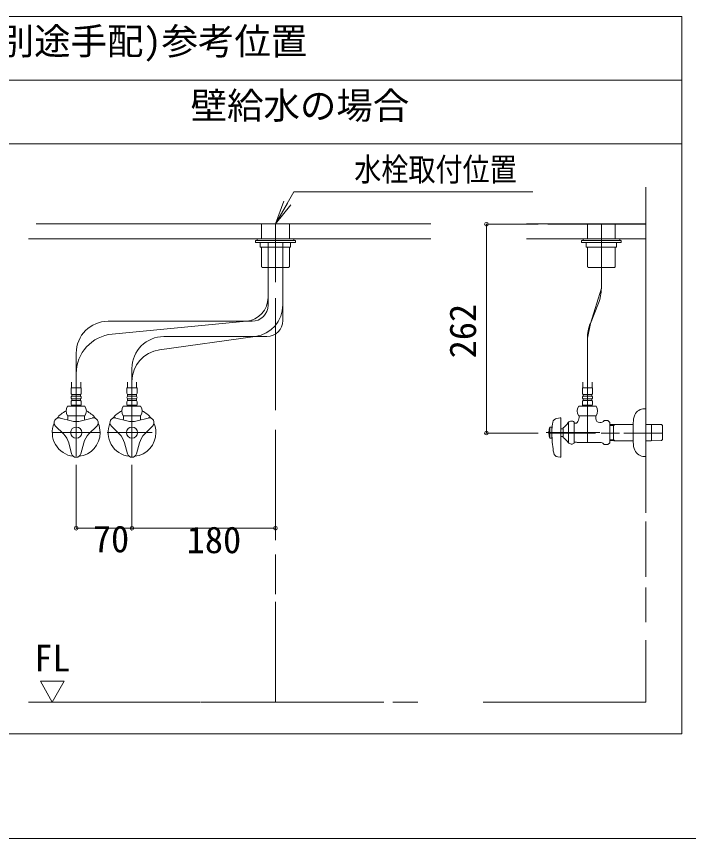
# Model space of a CAD drawing. Units: millimetres, scale not verified. Extents: x -1042 to 1028, y -687 to 676.
# Drawn here: x -663.8 to -294.8, y -687.1 to -235.9 of the extents above; entities that cross this region are included whole.
import ezdxf
from ezdxf.enums import TextEntityAlignment as Align

# ---------------------------------------------------------------- set-up
doc = ezdxf.new("R2010")
doc.units = ezdxf.units.MM
doc.header["$LTSCALE"] = 5
doc.header["$PDMODE"] = 32
doc.header["$PDSIZE"] = 2
doc.layers.add('F-0', color=7, linetype='Continuous', lineweight=15)
doc.styles.add('ＭＳ ゴシック', font='')
doc.styles.get('ＭＳ ゴシック').set_extended_font_data('MS Gothic')

msp = doc.modelspace()

# ---------------------------------------------------------------- linework, layer by layer
at = {"layer": 'F-0'}
for p, q in [((-1042.218, -235.895), (-298.468, -235.895)), ((-1042.218, -270.895), (-298.468, -270.895)), ((-670.343, -305.895), (-298.468, -305.895)), ((-521.593, -349.645), (-511.49, -332.145)), ((-511.49, -332.145), (-380.24, -332.145)), ((-318.156, -329.52), (-318.156, -349.92)), ((-318.156, -329.52), (-318.156, -393.739)), ((-521.593, -349.645), (-516.925, -337.185)), ((-521.593, -349.645), (-515.031, -338.278)), ((-521.593, -349.645), (-513.136, -339.372)), ((-652.946, -349.645), (-436.281, -349.645)), ((-436.281, -349.645), (-652.257, -349.645)), ((-529.25, -349.645), (-529.25, -357.957)), ((-521.593, -349.669), (-521.593, -381.682)), ((-513.937, -357.957), (-513.937, -349.645)), ((-405.742, -349.92), (-405.742, -464.522)), ((-405.742, -349.92), (-377.412, -349.92)), ((-370.823, -349.92), (-372.001, -349.92)), ((-318.156, -349.92), (-370.823, -349.92)), ((-350.312, -357.957), (-350.312, -349.645)), ((-342.656, -385.071), (-342.656, -349.645)), ((-335, -349.645), (-335, -357.957)), ((-318.156, -349.92), (-318.156, -374.763)), ((-657.218, -357.957), (-648.462, -357.957)), ((-436.281, -357.957), (-652.356, -357.957)), ((-532.531, -358.832), (-532.531, -359.926)), ((-510.656, -358.832), (-532.531, -358.832)), ((-532.531, -359.926), (-510.656, -359.926)), ((-531.656, -357.957), (-511.531, -357.957)), ((-531.656, -358.832), (-531.656, -357.957)), ((-511.531, -358.832), (-531.656, -358.832)), ((-513.281, -359.926), (-529.906, -359.926)), ((-529.906, -359.926), (-529.906, -362.551)), ((-525.665, -390.113), (-525.665, -359.812)), ((-517.522, -394.225), (-517.522, -359.966)), ((-513.281, -362.551), (-513.281, -359.926)), ((-511.531, -357.957), (-511.531, -358.832)), ((-510.656, -359.926), (-510.656, -358.832)), ((-510.656, -359.489), (-510.656, -359.926)), ((-383.781, -357.957), (-371.028, -357.957)), ((-318.156, -357.957), (-372.009, -357.957)), ((-371.776, -357.957), (-318.156, -357.957)), ((-353.593, -359.926), (-353.593, -358.832)), ((-353.593, -358.832), (-331.718, -358.832)), ((-353.593, -359.489), (-353.593, -359.926)), ((-331.718, -359.926), (-353.593, -359.926)), ((-352.718, -357.957), (-352.718, -358.832)), ((-332.593, -357.957), (-352.718, -357.957)), ((-352.718, -358.832), (-332.593, -358.832)), ((-350.968, -359.926), (-334.343, -359.926)), ((-350.968, -362.551), (-350.968, -359.926)), ((-334.343, -359.926), (-334.343, -362.551)), ((-332.593, -358.832), (-332.593, -357.957)), ((-331.718, -358.832), (-331.718, -359.926)), ((-529.906, -362.551), (-513.281, -362.551)), ((-529.25, -362.551), (-529.25, -373.226)), ((-525.665, -390.113), (-525.665, -362.551)), ((-517.522, -394.225), (-517.522, -362.551)), ((-513.937, -373.226), (-513.937, -362.551)), ((-334.343, -362.551), (-350.968, -362.551)), ((-350.312, -373.226), (-350.312, -362.551)), ((-335, -362.551), (-335, -373.226)), ((-528.921, -373.554), (-529.25, -373.226)), ((-528.812, -373.664), (-528.921, -373.554)), ((-528.812, -373.664), (-514.768, -373.664)), ((-514.768, -373.664), (-514.375, -373.664)), ((-514.265, -373.554), (-514.375, -373.664)), ((-513.937, -373.226), (-514.265, -373.554)), ((-350.312, -373.226), (-349.984, -373.554)), ((-349.984, -373.554), (-349.875, -373.664)), ((-349.481, -373.664), (-349.875, -373.664)), ((-335.437, -373.664), (-349.481, -373.664)), ((-335.437, -373.664), (-335.328, -373.554)), ((-335.328, -373.554), (-335, -373.226)), ((-525.665, -394.429), (-525.665, -390.113)), ((-521.593, -390.535), (-521.593, -452.015)), ((-318.156, -388.857), (-318.156, -405.835)), ((-517.522, -402.811), (-517.522, -394.225)), ((-344.245, -393.256), (-348.715, -404.336)), ((-613.468, -403.179), (-537.544, -403.179)), ((-611.169, -410.198), (-537.544, -403.179)), ((-534.415, -403.179), (-537.544, -403.179)), ((-318.156, -401.566), (-318.156, -418.169)), ((-585.233, -418.813), (-532.632, -411.561)), ((-582.843, -411.561), (-532.632, -411.561)), ((-526.272, -411.561), (-532.632, -411.561)), ((-350.304, -412.521), (-350.304, -469.739)), ((-318.156, -411.291), (-318.156, -503.413)), ((-630.968, -420.679), (-630.968, -431.974)), ((-318.156, -427.42), (-318.156, -508.37)), ((-630.968, -431.974), (-630.968, -477.299)), ((-630.968, -431.974), (-630.968, -477.299)), ((-600.343, -429.061), (-600.343, -436.149)), ((-633.478, -436.616), (-633.479, -439.639)), ((-628.448, -439.639), (-628.447, -436.616)), ((-602.853, -436.616), (-602.854, -439.639)), ((-600.343, -436.149), (-600.343, -477.832)), ((-600.343, -436.149), (-600.343, -477.832)), ((-597.823, -439.639), (-597.822, -436.616)), ((-352.824, -439.639), (-352.825, -436.616)), ((-347.795, -436.616), (-347.794, -439.639)), ((-628.168, -439.639), (-633.768, -439.639)), ((-633.768, -439.639), (-633.768, -442.592)), ((-628.168, -442.592), (-628.168, -439.639)), ((-597.543, -439.639), (-603.143, -439.639)), ((-603.143, -439.639), (-603.143, -442.592)), ((-597.543, -442.592), (-597.543, -439.639)), ((-353.104, -439.639), (-347.504, -439.639)), ((-353.104, -442.592), (-353.104, -439.639)), ((-347.504, -439.639), (-347.504, -442.592)), ((-633.375, -443.357), (-628.562, -443.357)), ((-633.375, -444.232), (-633.375, -443.357)), ((-628.562, -444.232), (-633.375, -444.232)), ((-633.375, -445.764), (-628.562, -445.764)), ((-633.375, -446.639), (-633.375, -445.764)), ((-628.562, -446.639), (-633.375, -446.639)), ((-628.562, -443.357), (-628.562, -444.232)), ((-628.562, -445.764), (-628.562, -446.639)), ((-602.75, -443.357), (-597.937, -443.357)), ((-602.75, -444.232), (-602.75, -443.357)), ((-597.937, -444.232), (-602.75, -444.232)), ((-602.75, -445.764), (-597.937, -445.764)), ((-602.75, -446.639), (-602.75, -445.764)), ((-597.937, -446.639), (-602.75, -446.639)), ((-597.937, -443.357), (-597.937, -444.232)), ((-597.937, -445.764), (-597.937, -446.639)), ((-347.898, -443.357), (-352.711, -443.357)), ((-352.711, -443.357), (-352.711, -444.232)), ((-352.711, -444.232), (-347.898, -444.232)), ((-347.898, -445.764), (-352.711, -445.764)), ((-352.711, -445.764), (-352.711, -446.639)), ((-352.711, -446.639), (-347.898, -446.639)), ((-347.898, -444.232), (-347.898, -443.357)), ((-347.898, -446.639), (-347.898, -445.764)), ((-635.724, -449.701), (-626.213, -449.701)), ((-633.768, -447.404), (-633.768, -448.826)), ((-633.331, -449.264), (-628.606, -449.264)), ((-628.168, -448.826), (-628.168, -447.404)), ((-605.099, -449.701), (-595.588, -449.701)), ((-603.143, -447.404), (-603.143, -448.826)), ((-602.706, -449.264), (-597.981, -449.264)), ((-597.543, -448.826), (-597.543, -447.404)), ((-345.549, -449.701), (-355.06, -449.701)), ((-353.104, -448.826), (-353.104, -447.404)), ((-347.942, -449.264), (-352.667, -449.264)), ((-347.504, -447.404), (-347.504, -448.826)), ((-318.156, -451.145), (-319.031, -451.145)), ((-318.156, -451.145), (-318.156, -477.264)), ((-626.213, -455.082), (-635.724, -455.082)), ((-635.562, -455.082), (-635.562, -455.963)), ((-635.562, -455.082), (-635.054, -455.082)), ((-635.054, -455.082), (-626.883, -455.082)), ((-626.883, -455.082), (-626.375, -455.082)), ((-626.375, -455.082), (-626.375, -455.963)), ((-595.588, -455.082), (-605.099, -455.082)), ((-604.937, -455.082), (-604.937, -455.963)), ((-604.937, -455.082), (-604.429, -455.082)), ((-604.429, -455.082), (-596.258, -455.082)), ((-596.258, -455.082), (-595.75, -455.082)), ((-595.75, -455.082), (-595.75, -455.963)), ((-355.06, -455.082), (-345.549, -455.082)), ((-354.898, -455.082), (-354.39, -455.082)), ((-354.898, -455.082), (-354.898, -455.963)), ((-354.39, -455.082), (-346.219, -455.082)), ((-346.219, -455.082), (-345.711, -455.082)), ((-639.761, -456.266), (-633.799, -457.863)), ((-622.176, -456.266), (-628.138, -457.863)), ((-626.375, -455.963), (-626.375, -456.614)), ((-609.136, -456.266), (-603.174, -457.863)), ((-591.551, -456.266), (-597.513, -457.863)), ((-595.75, -455.963), (-595.75, -456.614)), ((-367.13, -456.481), (-365.21, -456.211)), ((-364.961, -456.428), (-364.961, -477.581)), ((-360.616, -460.474), (-360.616, -458.545)), ((-357.523, -469.988), (-357.523, -458.551)), ((-356.251, -459.02), (-356.032, -458.801)), ((-343.523, -458.801), (-343.121, -458.801)), ((-341.117, -457.703), (-341.575, -458.16)), ((-339.043, -457.703), (-341.117, -457.703)), ((-339.043, -457.703), (-338.054, -458.692)), ((-338.054, -469.848), (-338.054, -458.692)), ((-338.054, -459.835), (-335.867, -459.788)), ((-335.163, -459.764), (-336.086, -460.296)), ((-336.086, -459.788), (-336.086, -468.752)), ((-335.867, -459.788), (-334.944, -459.764)), ((-325.156, -458.931), (-325.156, -469.609)), ((-318.156, -459.764), (-316.227, -459.764)), ((-316.227, -459.764), (-315.304, -459.788)), ((-315.304, -459.788), (-309.687, -459.908)), ((-315.086, -460.296), (-315.086, -459.788)), ((-309.687, -459.908), (-309.179, -460.444)), ((-644.093, -464.27), (-617.843, -464.27)), ((-617.843, -464.27), (-644.093, -464.27)), ((-642.297, -460.657), (-637.932, -465.022)), ((-619.64, -460.657), (-624.004, -465.022)), ((-613.909, -464.27), (-610.716, -464.27)), ((-613.468, -464.27), (-589.269, -464.27)), ((-611.672, -460.657), (-607.307, -465.022)), ((-589.015, -460.657), (-593.379, -465.022)), ((-521.593, -462.835), (-521.593, -523.331)), ((-405.742, -464.522), (-377.412, -464.522)), ((-343.417, -464.27), (-373.018, -464.27)), ((-370.998, -461.207), (-371.142, -461.754)), ((-370.998, -461.207), (-369.773, -461.207)), ((-370.998, -461.207), (-370.998, -467.332)), ((-345.968, -464.522), (-370.998, -464.522)), ((-369.773, -467.332), (-369.773, -461.207)), ((-364.961, -462.192), (-363.648, -462.192)), ((-363.648, -461.645), (-363.648, -466.895)), ((-360.616, -460.474), (-360.616, -468.065)), ((-332.743, -464.522), (-342.711, -464.522)), ((-338.054, -460.349), (-336.086, -460.302)), ((-309.179, -464.522), (-330.371, -464.522)), ((-315.086, -468.752), (-315.086, -460.296)), ((-309.179, -460.445), (-309.179, -460.444)), ((-309.179, -460.661), (-309.179, -460.445)), ((-309.179, -467.879), (-309.179, -460.661)), ((-363.648, -466.348), (-364.961, -466.348)), ((-336.086, -468.238), (-338.054, -468.19)), ((-335.867, -468.752), (-338.054, -468.705)), ((-336.086, -468.243), (-335.163, -468.776)), ((-334.944, -468.776), (-335.867, -468.752)), ((-325.586, -468.776), (-334.944, -468.776)), ((-325.156, -468.776), (-325.586, -468.776)), ((-316.227, -468.776), (-318.156, -468.776)), ((-315.304, -468.752), (-316.227, -468.776)), ((-309.687, -468.632), (-315.304, -468.752)), ((-309.179, -468.096), (-309.687, -468.632)), ((-309.179, -468.095), (-309.179, -467.879)), ((-309.179, -468.096), (-309.179, -468.095)), ((-633.504, -475.887), (-635.101, -469.925)), ((-628.433, -475.887), (-626.835, -469.925)), ((-602.879, -475.887), (-604.476, -469.925)), ((-597.808, -475.887), (-596.21, -469.925)), ((-357.523, -469.52), (-356.867, -469.52)), ((-356.867, -469.52), (-356.251, -469.52)), ((-356.251, -469.52), (-356.032, -469.739)), ((-356.032, -469.739), (-343.121, -469.739)), ((-341.117, -470.837), (-341.575, -470.379)), ((-366.616, -477.6), (-365.21, -477.797)), ((-630.968, -516.731), (-630.968, -481.909)), ((-600.343, -516.731), (-600.343, -481.909)), ((-521.593, -516.731), (-521.593, -481.909)), ((-521.593, -493.329), (-521.593, -520.872)), ((-318.156, -513.136), (-318.156, -543.448)), ((-630.968, -516.731), (-600.343, -516.731)), ((-600.343, -516.731), (-521.593, -516.731)), ((-521.593, -531.201), (-521.593, -552.866)), ((-318.156, -549.358), (-318.156, -568.307)), ((-521.593, -557.136), (-521.593, -612.145)), ((-318.156, -578.144), (-318.156, -612.145)), ((-650.656, -600.778), (-637.531, -600.778)), ((-644.093, -612.145), (-650.656, -600.778)), ((-637.531, -600.778), (-644.093, -612.145)), ((-657.218, -612.145), (-584.372, -612.145)), ((-644.093, -612.145), (-592.57, -612.145)), ((-584.372, -612.145), (-562.854, -612.145)), ((-582.323, -612.145), (-572.76, -612.145)), ((-562.513, -612.145), (-464.255, -612.145)), ((-553.291, -612.145), (-462.148, -612.145)), ((-457.184, -612.145), (-443.42, -612.145)), ((-407.557, -612.145), (-318.156, -612.145)), ((-383.781, -612.145), (-318.156, -612.145)), ((-1002.086, -687.064), (1002.034, -687.064))]:
    msp.add_line(p, q, dxfattribs=at)
for points in [[(-298.468, -235.895), (-298.468, -629.645), (-670.343, -629.645)], [(-383.781, -349.645), (-371.061, -349.645), (-318.156, -349.645)], [(-350.304, -469.739), (-350.304, -412.521), (-348.715, -404.336), (-342.656, -385.071), (-342.656, -349.645)], [(-514.375, -373.664), (-514.418, -373.664), (-522.468, -373.664)], [(-349.875, -373.664), (-349.831, -373.664), (-341.781, -373.664)], [(-633.375, -449.264), (-633.593, -449.482), (-633.593, -449.701)], [(-628.343, -449.701), (-628.343, -449.482), (-628.562, -449.264)], [(-602.75, -449.264), (-602.968, -449.482), (-602.968, -449.701)], [(-597.718, -449.701), (-597.718, -449.482), (-597.937, -449.264)], [(-352.929, -449.701), (-352.929, -449.482), (-352.711, -449.264)], [(-347.898, -449.264), (-347.679, -449.482), (-347.679, -449.701)], [(-345.711, -455.082), (-345.711, -455.963), (-345.711, -456.614)], [(-356.251, -459.02), (-356.867, -459.02), (-357.523, -459.02)], [(-334.944, -459.764), (-325.586, -459.764), (-325.156, -459.764)], [(-369.773, -467.332), (-370.998, -467.332), (-371.116, -466.895)], [(-360.616, -468.065), (-360.616, -469.739), (-360.616, -469.884)], [(-338.054, -469.848), (-339.043, -470.837), (-341.117, -470.837)], [(-319.031, -477.395), (-318.156, -477.395), (-318.156, -477.264)]]:
    msp.add_lwpolyline(points, dxfattribs=at)
for centre in [(-630.968, -464.27), (-600.343, -464.27)]:
    msp.add_circle(centre, 3.062, dxfattribs=at)
for centre, radius, start, end in [((-364.531, -385.071), 21.875, 338.02737, 0), ((-538.79, -390.113), 13.125, 275.44583, 360), ((-534.415, -394.429), 8.75, 270, 0), ((-535.022, -394.225), 17.5, 277.84996, 0), ((-613.468, -420.679), 17.5, 90, 180), ((-526.272, -402.811), 8.75, 270, 0), ((-328.429, -412.521), 21.875, 158.02737, 180), ((-609.093, -431.974), 21.875, 95.44583, 180), ((-582.843, -429.061), 17.5, 90, 180), ((-582.843, -436.149), 17.5, 97.84996, 180), ((-632.827, -442.592), 0.941, 180, 234.43222), ((-632.827, -444.998), 0.941, 125.56778, 234.43222), ((-632.827, -447.404), 0.941, 125.56778, 180), ((-629.11, -442.592), 0.941, 305.56778, 0), ((-629.11, -444.998), 0.941, 305.56778, 54.43222), ((-629.11, -447.404), 0.941, 0, 54.43222), ((-602.202, -442.592), 0.941, 180, 234.43222), ((-602.202, -444.998), 0.941, 125.56778, 234.43222), ((-602.202, -447.404), 0.941, 125.56778, 180), ((-598.485, -442.592), 0.941, 305.56778, 0), ((-598.485, -444.998), 0.941, 305.56778, 54.43222), ((-598.485, -447.404), 0.941, 0, 54.43222), ((-352.163, -442.592), 0.941, 180, 234.43222), ((-352.163, -444.998), 0.941, 125.56778, 234.43222), ((-352.163, -447.404), 0.941, 125.56778, 180), ((-348.445, -442.592), 0.941, 305.56778, 0), ((-348.445, -444.998), 0.941, 305.56778, 54.43222), ((-348.445, -447.404), 0.941, 0, 54.43222), ((-631.734, -452.392), 4.812, 146.00705, 213.99295), ((-633.331, -448.826), 0.438, 180, 270), ((-628.606, -448.826), 0.438, 270, 0), ((-630.203, -452.392), 4.812, 326.00705, 33.99295), ((-601.109, -452.392), 4.812, 146.00705, 213.99295), ((-602.706, -448.826), 0.438, 180, 270), ((-597.981, -448.826), 0.438, 270, 0), ((-599.578, -452.392), 4.812, 326.00705, 33.99295), ((-351.07, -452.392), 4.812, 146.00705, 213.99295), ((-352.667, -448.826), 0.438, 180, 270), ((-347.942, -448.826), 0.438, 270, 0), ((-349.539, -452.392), 4.812, 326.00705, 33.99295), ((-319.031, -456.832), 5.688, 90, 156.44354), ((-630.968, -464.27), 13.125, 115.15066, 143.05689), ((-630.968, -464.27), 13.125, 36.94311, 64.84934), ((-600.343, -464.27), 13.125, 115.15066, 143.05689), ((-600.343, -464.27), 13.125, 36.94311, 64.84934), ((-314.218, -458.931), 10.938, 156.44354, 180), ((-630.968, -464.27), 13.125, 156.94311, 263.05689), ((-640.441, -458.801), 2.625, 75, 225), ((-639.681, -455.963), 4.119, 340.64106, 0), ((-630.968, -447.298), 10.938, 255, 285), ((-624.187, -456.614), 2.188, 180, 199.83613), ((-621.496, -458.801), 2.625, 315, 105), ((-630.968, -464.27), 13.125, 0, 23.05689), ((-600.343, -464.27), 13.125, 156.94311, 263.05689), ((-609.816, -458.801), 2.625, 75, 225), ((-609.056, -455.963), 4.119, 340.64106, 0), ((-600.343, -447.298), 10.938, 255, 285), ((-593.562, -456.614), 2.188, 180, 199.83613), ((-590.871, -458.801), 2.625, 315, 105), ((-600.343, -464.27), 13.125, 0, 23.05689), ((-336.999, -464.111), 32.812, 170.40851, 177.22136), ((-366.765, -459.081), 2.625, 98.00409, 170.40851), ((-365.179, -456.428), 0.219, 0, 98.00409), ((-369.513, -452.936), 10.5, 303.95919, 326.04081), ((-359.054, -460.114), 2.188, 45.573, 143.1301), ((-359.017, -455.963), 4.119, 316.4444, 0), ((-343.523, -456.614), 2.188, 180, 270), ((-343.121, -456.614), 2.188, 270, 315), ((-630.968, -464.27), 13.125, 276.94311, 0), ((-600.343, -464.27), 13.125, 276.94311, 0), ((-360.498, -464.27), 10.938, 166.70293, 180), ((-360.498, -464.27), 10.938, 180, 193.29707), ((-645.666, -472.756), 10.938, 15, 45), ((-616.27, -472.756), 10.938, 135, 165), ((-615.041, -472.756), 10.938, 15, 45), ((-585.645, -472.756), 10.938, 135, 165), ((-360.498, -464.27), 10.938, 193.29707, 193.88654), ((-304.148, -464.27), 65.648, 181.52753, 189.8029), ((-369.513, -475.604), 10.5, 33.95919, 56.04081), ((-359.054, -468.426), 2.188, 216.8699, 314.427), ((-343.121, -471.926), 2.188, 45, 90), ((-314.218, -469.609), 10.938, 180, 203.55646), ((-630.968, -475.207), 2.625, 195, 345), ((-600.343, -475.207), 2.625, 195, 345), ((-366.251, -475), 2.625, 189.8029, 262), ((-365.179, -477.581), 0.219, 262, 0), ((-319.031, -471.707), 5.688, 203.55646, 270)]:
    msp.add_arc(centre, radius, start, end, dxfattribs=at)
for p in [(-405.742, -349.92), (-405.742, -464.522), (-630.968, -516.731), (-600.343, -516.731), (-521.593, -516.731)]:
    msp.add_point(p, dxfattribs=at)

# ---------------------------------------------------------------- texts
at = {"layer": 'F-0', "style": 'ＭＳ ゴシック'}
for s, p in [('止水栓(別途手配)参考位置', (-744.024, -261.211)), ('壁給水の場合', (-568.139, -296.54)), ('70', (-621.826, -534.361)), ('180', (-570.306, -534.853)), ('FL', (-654.025, -599.758))]:
    msp.add_text(s, height=14.66, dxfattribs=at).set_placement(p, align=Align.BOTTOM_LEFT)
at = {"layer": 'F-0', "style": 'ＭＳ ゴシック', "width": 0.85}
msp.add_text('水栓取付位置', height=12.83, dxfattribs=at).set_placement((-478.339, -330.112), align=Align.BOTTOM_LEFT)
at = {"layer": 'F-0', "style": 'ＭＳ ゴシック'}
msp.add_text('262', height=14.66, rotation=90, dxfattribs=at).set_placement((-407.037, -423.525), align=Align.BOTTOM_LEFT)

doc.saveas('drawing.dxf')
